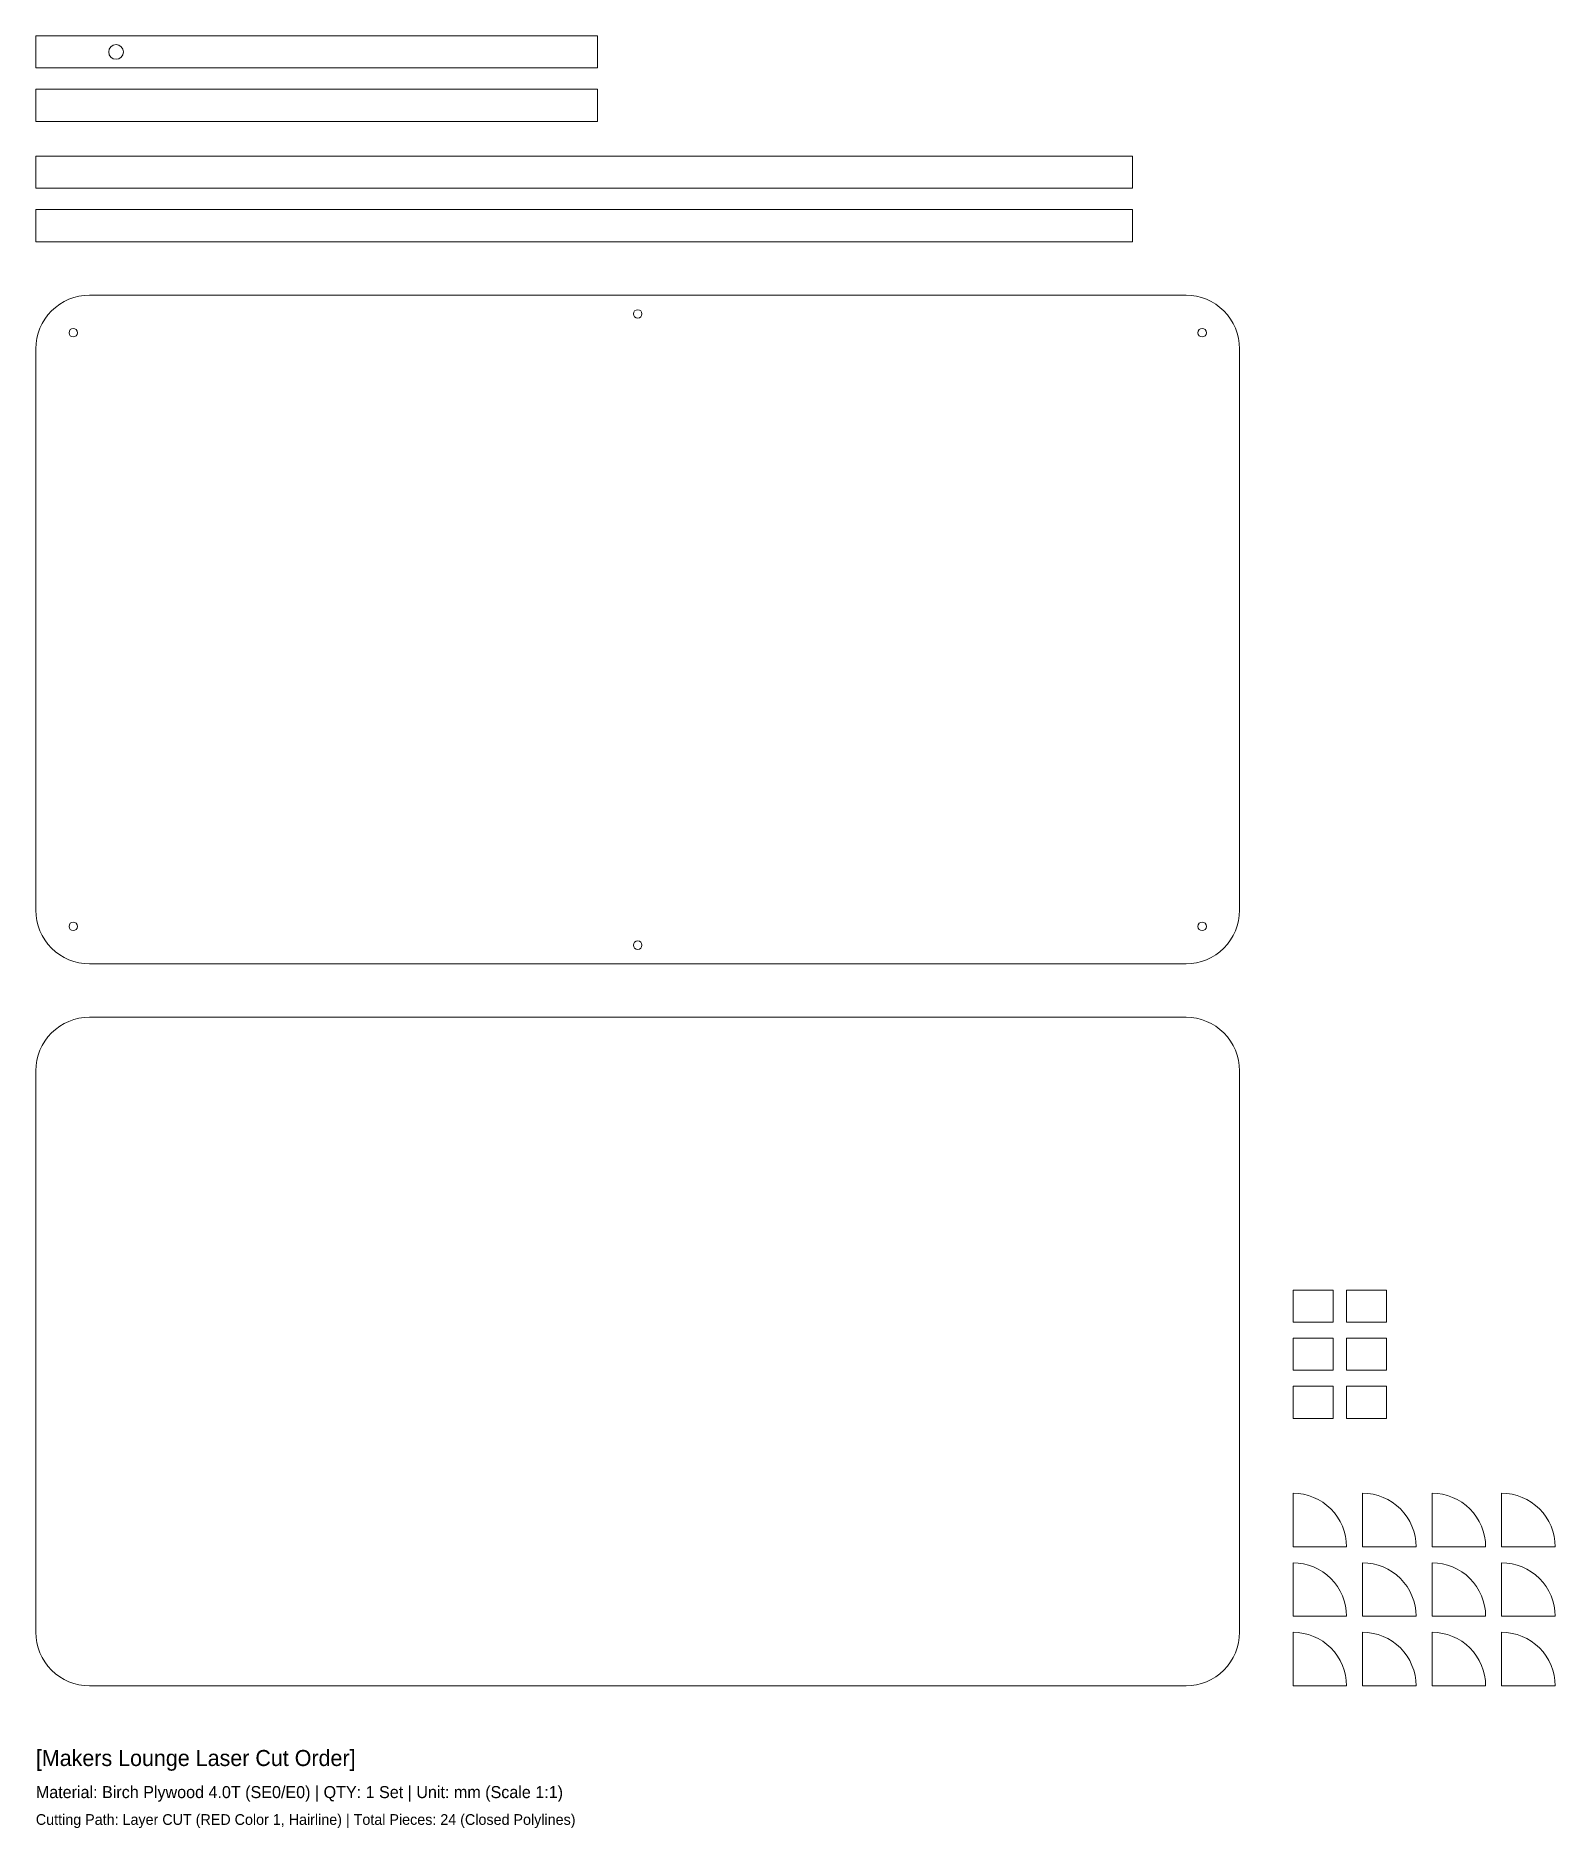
# Model space of a CAD drawing. Header units: millimetres. Extents: x 0 to 568, y -53 to 617.
import ezdxf

# ---------------------------------------------------------------- set-up
doc = ezdxf.new("R2010")
doc.units = ezdxf.units.MM
doc.layers.add('CUT', color=1, linetype='Continuous', lineweight=0)
doc.layers.add('INFO', color=3, linetype='Continuous', lineweight=0)

msp = doc.modelspace()

# ---------------------------------------------------------------- linework, layer by layer
at = {"layer": 'CUT', "color": 1}
for points in [[(0, 605), (210, 605), (210, 617), (0, 617)], [(0, 585), (210, 585), (210, 597), (0, 597)], [(0, 560), (410, 560), (410, 572), (0, 572)], [(0, 540), (410, 540), (410, 552), (0, 552)], [(470, 136), (485, 136), (485, 148), (470, 148)], [(490, 136), (505, 136), (505, 148), (490, 148)], [(470, 118), (485, 118), (485, 130), (470, 130)], [(490, 118), (505, 118), (505, 130), (490, 130)], [(470, 100), (485, 100), (485, 112), (470, 112)], [(490, 100), (505, 100), (505, 112), (490, 112)]]:
    msp.add_lwpolyline(points, close=True, dxfattribs=at)
for points in [[(20, 270), (430, 270, 0.414214), (450, 290), (450, 500, 0.414214), (430, 520), (20, 520, 0.414214), (0, 500), (0, 290, 0.414214)], [(20, 0), (430, 0, 0.414214), (450, 20), (450, 230, 0.414214), (430, 250), (20, 250, 0.414214), (0, 230), (0, 20, 0.414214)], [(470, 52), (490, 52, 0.414214), (470, 72)], [(496, 52), (516, 52, 0.414214), (496, 72)], [(522, 52), (542, 52, 0.414214), (522, 72)], [(548, 52), (568, 52, 0.414214), (548, 72)], [(470, 26), (490, 26, 0.414214), (470, 46)], [(496, 26), (516, 26, 0.414214), (496, 46)], [(522, 26), (542, 26, 0.414214), (522, 46)], [(548, 26), (568, 26, 0.414214), (548, 46)], [(470, 0), (490, 0, 0.414214), (470, 20)], [(496, 0), (516, 0, 0.414214), (496, 20)], [(522, 0), (542, 0, 0.414214), (522, 20)], [(548, 0), (568, 0, 0.414214), (548, 20)]]:
    msp.add_lwpolyline(points, format="xyb", close=True, dxfattribs=at)
for centre, radius in [((30, 611), 2.75), ((225, 513), 1.6), ((14, 506), 1.6), ((436, 506), 1.6), ((14, 284), 1.6), ((436, 284), 1.6), ((225, 277), 1.6)]:
    msp.add_circle(centre, radius, dxfattribs=at)

# ---------------------------------------------------------------- texts
at = {"layer": 'INFO'}
for s, height, p in [('[Makers Lounge Laser Cut Order]', 6, (0, -30)), ('Material: Birch Plywood 4.0T (SE0/E0) | QTY: 1 Set | Unit: mm (Scale 1:1)', 4.5, (0, -42)), ('Cutting Path: Layer CUT (RED Color 1, Hairline) | Total Pieces: 24 (Closed Polylines)', 4, (0, -52))]:
    msp.add_text(s, height=height, dxfattribs=at).set_placement(p)

doc.saveas('drawing.dxf')
